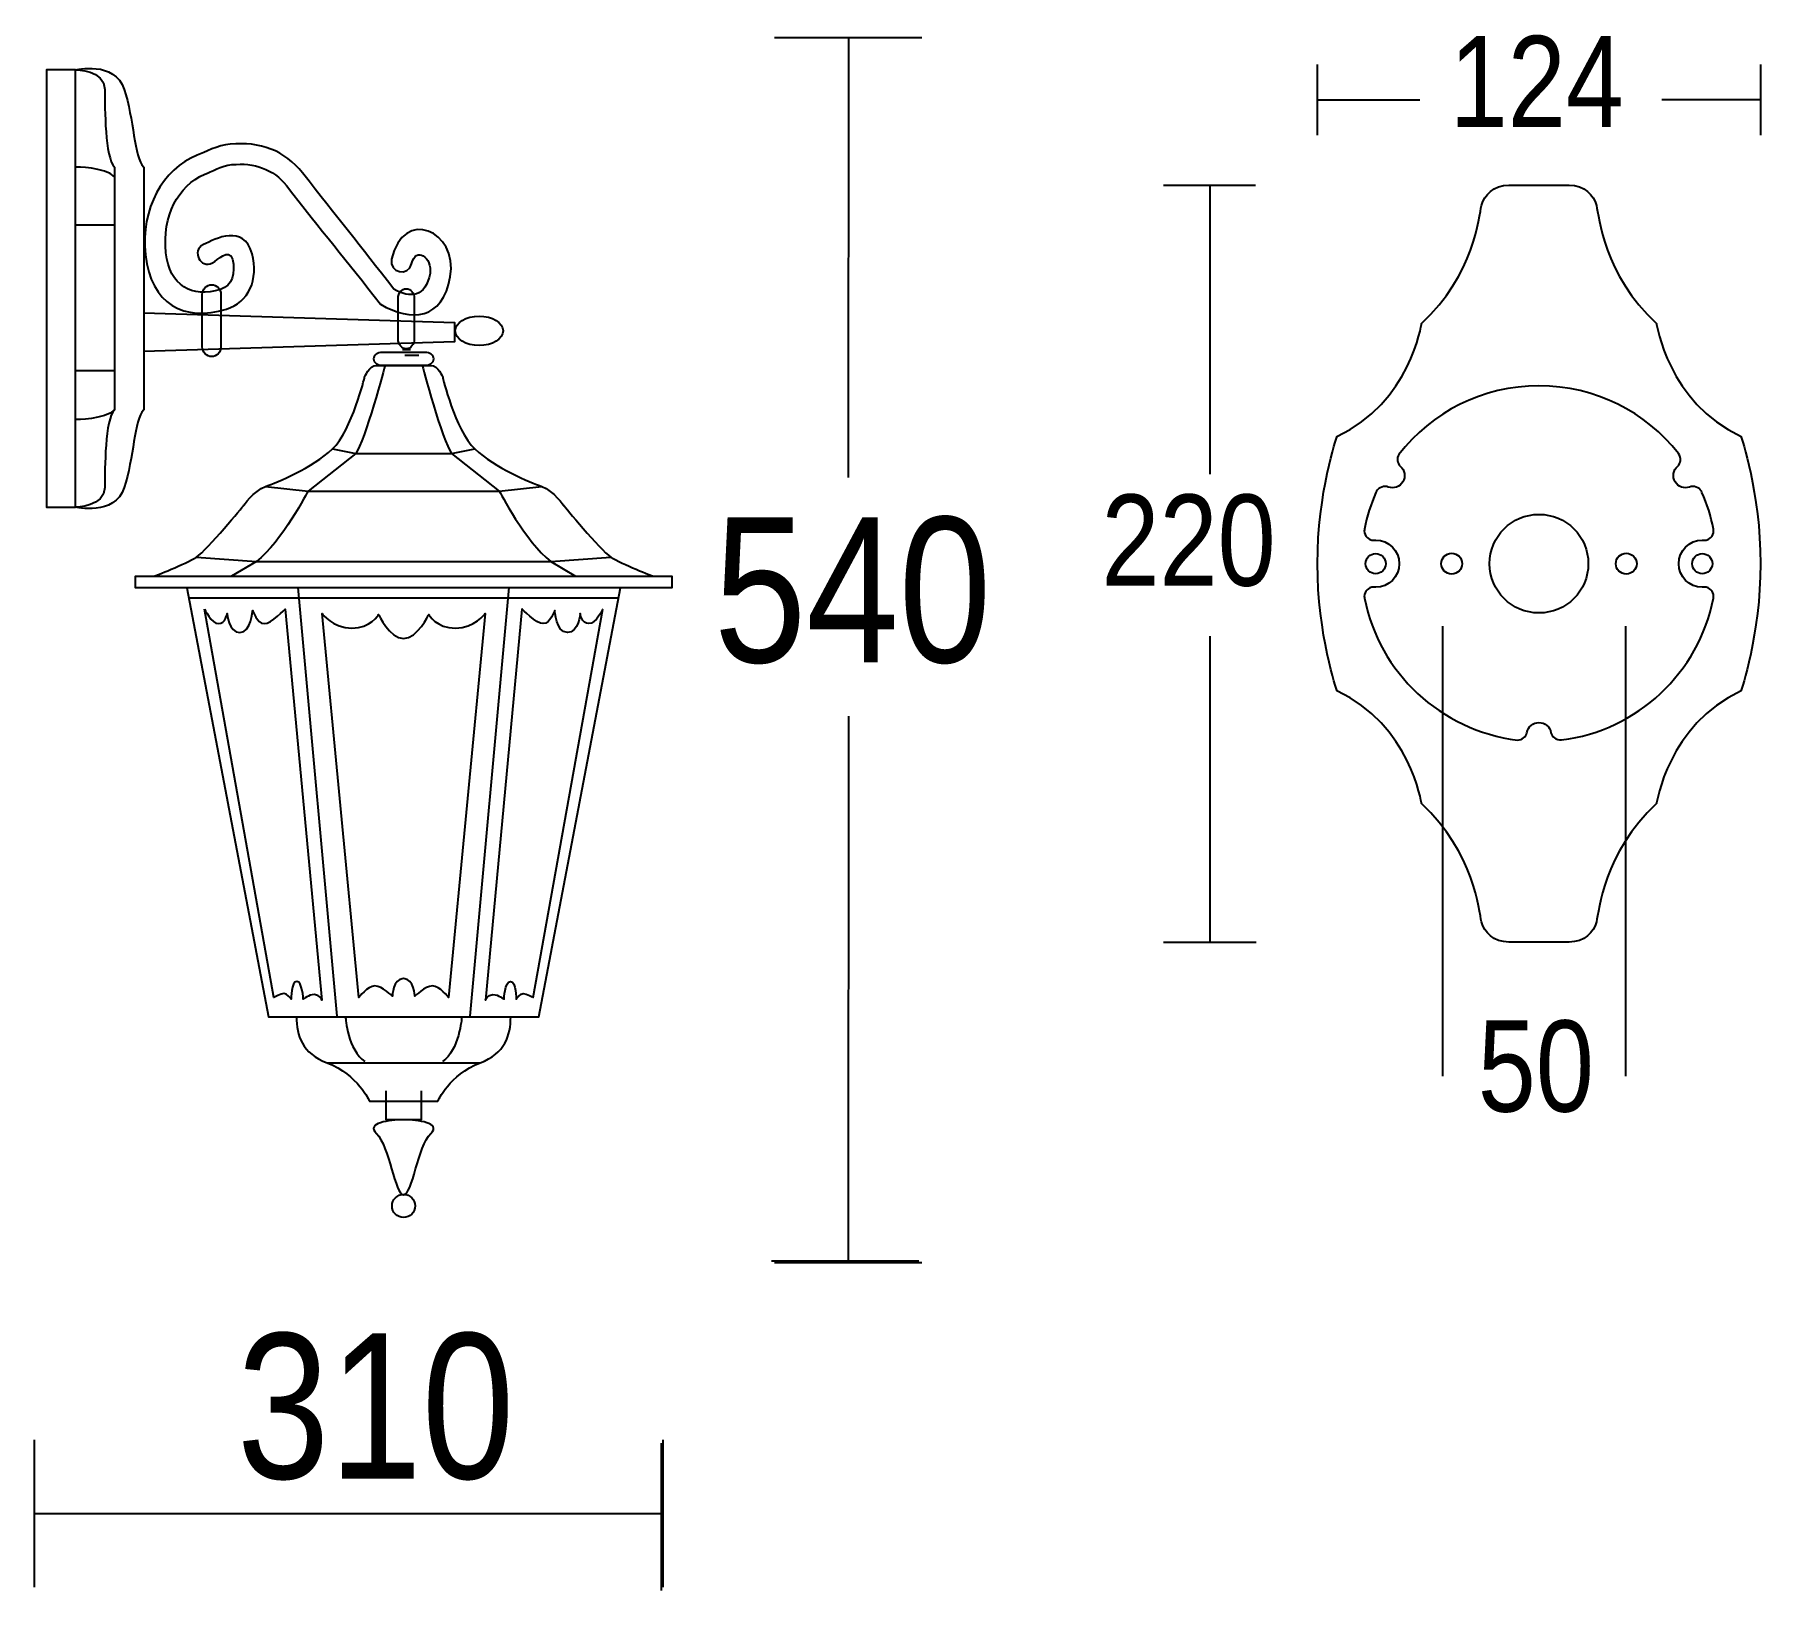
# Model space of a CAD drawing. Extents: x 0 to 166, y 0 to 149.
import ezdxf

# ---------------------------------------------------------------- set-up
doc = ezdxf.new("R2010")
doc.units = 0
doc.layers.add('LIVELLO_1', color=160, linetype='Continuous')
doc.styles.add('STD', font='txt')

# ---------------------------------------------------------------- blocks, each defined once
blk = doc.blocks.new('AI9-BLK1')
at = {"layer": 'LIVELLO_1', "color": 7}
for p, q in [((-11.75, 73.74), (2.39, 73.74)), ((-4.67, 73.74), (-4.68, 31.54)), ((40.32, 64.37), (40.32, 71.14)), ((82.8, 71.14), (82.8, 64.37)), ((40.32, 67.75), (50.14, 67.75)), ((82.8, 67.75), (73.33, 67.75)), ((25.55, 59.56), (34.36, 59.56)), ((30, 59.56), (30, 31.84)), ((-75.04, 55.71), (-78.77, 55.71)), ((-47.43, 43.8), (-47.27, 43.8)), ((-47.27, 43.8), (-47.11, 43.8)), ((-47.21, 43.27), (-46.93, 43.27)), ((-47.11, 43.8), (-46.66, 43.8)), ((-46.93, 43.27), (-46.65, 43.27)), ((-46.65, 43.27), (-45.86, 43.27)), ((-75.04, 41.74), (-78.77, 41.74)), ((-53.69, -20.13), (-57.43, 20.96)), ((-40.94, -20.13), (-37.19, 20.96)), ((52.35, -25.89), (52.35, 17.28)), ((69.89, -25.89), (69.89, 17.28)), ((30, 16.3), (30, -13.03)), ((-4.67, 8.62), (-4.68, -43.78)), ((25.55, -13.03), (34.44, -13.03)), ((-12.05, -43.6), (2.09, -43.6)), ((-11.75, -43.75), (2.39, -43.75)), ((-82.71, -74.91), (-82.71, -60.78)), ((-22.58, -75.22), (-22.58, -61.08)), ((-22.42, -74.91), (-22.42, -60.78)), ((-82.71, -67.84), (-53.51, -67.84)), ((-72.2, -67.84), (-22.4, -67.84))]:
    blk.add_line(p, q, dxfattribs=at)
for points in [[(-78.77, 28.69), (-78.77, 70.62), (-81.56, 70.62), (-81.56, 28.69)], [(-47.43, 43.8), (-47.43, 43.8), (-47.43, 43.8), (-47.43, 43.8)], [(-47.27, 43.8), (-47.27, 43.8), (-47.27, 43.8), (-47.27, 43.8)]]:
    blk.add_lwpolyline(points, close=True, dxfattribs=at)
for points in [[(-72.24, 47.33), (-42.43, 46.4), (-42.43, 44.53), (-72.24, 43.6)], [(-45.64, 43.51), (-47.32, 43.51), (-48.99, 43.51)], [(-54.15, 34.26), (-51.9, 33.83), (-47.32, 33.83), (-42.73, 33.83), (-40.48, 34.26)], [(-60.57, 30.66), (-56.48, 30.23), (-47.32, 30.23), (-38.14, 30.23), (-34.06, 30.66)], [(-67.18, 23.9), (-61.41, 23.48), (-47.32, 23.48), (-33.21, 23.48), (-27.45, 23.9)], [(-71.21, 22.07), (-47.32, 22.07), (-23.42, 22.07)], [(-68.11, 20.95), (-60.29, -20.2), (-47.32, -20.2), (-34.34, -20.2), (-26.51, 20.95)], [(-26.68, 19.94), (-37.27, 19.94), (-47.32, 19.94), (-57.36, 19.94), (-67.95, 19.94)], [(-54.65, -24.62), (-47.32, -24.62), (-39.99, -24.62)], [(-45.64, -27.31), (-45.64, -30.08), (-47.32, -30.08), (-48.99, -30.08), (-48.99, -27.31)]]:
    blk.add_lwpolyline(points, dxfattribs=at)
for centre, radius in [((61.56, 23.26), 4.73), ((45.9, 23.26), 0.968), ((53.19, 23.26), 1), ((69.93, 23.26), 1), ((77.22, 23.26), 0.968), ((-47.32, -38.34), 1.11)]:
    blk.add_circle(centre, radius, dxfattribs=at)
blk.add_ellipse((-40.07, 45.59), major_axis=(2.29, 0), ratio=0.618693, dxfattribs=at)
for points, knots in [([(-78.77, 70.62), (-78.77, 70.62), (-75.04, 71.55), (-74.11, 68.75), (-73.18, 65.96), (-73.18, 62.23), (-72.24, 61.3), (-72.24, 61.3), (-72.24, 51.05), (-72.24, 51.05), (-72.24, 51.05), (-72.24, 38.01), (-72.24, 38.01), (-73.18, 37.08), (-73.18, 33.35), (-74.11, 30.56), (-75.04, 27.76), (-78.77, 28.69), (-78.77, 28.69)], [0, 0, 0, 0, 1, 1, 1, 2, 2, 2, 3, 3, 3, 4, 4, 4, 5, 5, 5, 6, 6, 6, 6]), ([(-78.77, 70.62), (-78.77, 70.62), (-75.97, 70.62), (-75.97, 68.75), (-75.97, 66.89), (-75.97, 62.23), (-75.04, 61.3), (-75.04, 61.3), (-75.04, 48.26), (-75.04, 48.26), (-75.04, 48.26), (-75.04, 38.01), (-75.04, 38.01), (-75.97, 37.08), (-75.97, 32.42), (-75.97, 30.56), (-75.97, 28.69), (-78.77, 28.69), (-78.77, 28.69)], [0, 0, 0, 0, 1, 1, 1, 2, 2, 2, 3, 3, 3, 4, 4, 4, 5, 5, 5, 6, 6, 6, 6]), ([(-48.47, 52.45), (-47.36, 57.5), (-42.1, 55.19), (-42.84, 50.76), (-43.58, 46.61), (-46.57, 46.44), (-49.54, 48.14), (-52.83, 52.41), (-55.19, 55.17), (-58.56, 59.52), (-59.82, 61.13), (-61.67, 61.74), (-63.78, 61.53), (-64.82, 61.45), (-65.77, 60.83), (-66.38, 60.61), (-68.96, 59.51), (-70.47, 56.61), (-70.11, 53.08), (-69.78, 49.91), (-67.6, 48.71), (-64.89, 49.57), (-63.74, 49.91), (-63.4, 51.16), (-63.74, 52.47), (-64.08, 53.6), (-65.16, 52.34), (-65.64, 52.1), (-66.81, 51.51), (-67.69, 53.27), (-66.52, 53.86), (-65.33, 54.45), (-62.67, 55.84), (-61.84, 52.99), (-61.2, 50.53), (-62.17, 48.32), (-64.31, 47.68), (-68.34, 46.41), (-71.58, 48.16), (-72.07, 52.88), (-72.54, 57.4), (-70.42, 61.06), (-67.1, 62.44), (-66.38, 62.71), (-65.19, 63.4), (-63.94, 63.49), (-61.12, 63.77), (-58.7, 62.9), (-57, 60.73), (-53.63, 56.38), (-51.56, 53.87), (-48.27, 49.6), (-46.64, 48.67), (-45.19, 48.83), (-44.78, 51.1), (-44.54, 52.6), (-46.16, 53.74), (-46.55, 52.03), (-46.83, 50.74), (-48.76, 51.16), (-48.47, 52.45)], [0, 0, 0, 0, 1, 1, 1, 2, 2, 2, 3, 3, 3, 4, 4, 4, 5, 5, 5, 6, 6, 6, 7, 7, 7, 8, 8, 8, 9, 9, 9, 10, 10, 10, 11, 11, 11, 12, 12, 12, 13, 13, 13, 14, 14, 14, 15, 15, 15, 16, 16, 16, 17, 17, 17, 18, 18, 18, 19, 19, 19, 20, 20, 20, 20]), ([(82.8, 23.26), (82.8, 30.09), (80.94, 35.45), (80.94, 35.45), (73.92, 38.75), (72.83, 46.28), (72.83, 46.28), (67.75, 51.01), (67.33, 56.6), (67.07, 57.61), (66.82, 58.62), (65.89, 59.56), (64.45, 59.56), (64.45, 59.56), (58.67, 59.56), (58.67, 59.56), (57.23, 59.56), (56.3, 58.62), (56.05, 57.61), (55.8, 56.6), (55.37, 51.01), (50.3, 46.28), (50.3, 46.28), (49.21, 38.75), (42.19, 35.45), (42.19, 35.45), (40.32, 30.09), (40.32, 23.26), (40.32, 16.43), (42.19, 11.07), (42.19, 11.07), (49.21, 7.77), (50.3, 0.25), (50.3, 0.25), (55.37, -4.49), (55.8, -10.07), (56.05, -11.09), (56.3, -12.1), (57.23, -13.03), (58.67, -13.03), (58.67, -13.03), (64.45, -13.03), (64.45, -13.03), (65.89, -13.03), (66.82, -12.1), (67.07, -11.09), (67.33, -10.07), (67.75, -4.49), (72.83, 0.25), (72.83, 0.25), (73.92, 7.77), (80.94, 11.07), (80.94, 11.07), (82.8, 16.43), (82.8, 23.26)], [0, 0, 0, 0, 1, 1, 1, 2, 2, 2, 3, 3, 3, 4, 4, 4, 5, 5, 5, 6, 6, 6, 7, 7, 7, 8, 8, 8, 9, 9, 9, 10, 10, 10, 11, 11, 11, 12, 12, 12, 13, 13, 13, 14, 14, 14, 15, 15, 15, 16, 16, 16, 17, 17, 17, 18, 18, 18, 18]), ([(-65.72, 43.12), (-65.72, 43.12), (-65.72, 43.12), (-65.72, 43.12), (-65.23, 43.12), (-64.83, 43.54), (-64.83, 44.05), (-64.83, 44.05), (-64.83, 49.08), (-64.83, 49.08), (-64.83, 49.59), (-65.23, 50.01), (-65.72, 50.01), (-66.22, 50.01), (-66.62, 49.59), (-66.62, 49.08), (-66.62, 49.08), (-66.62, 44.05), (-66.62, 44.05), (-66.62, 43.54), (-66.22, 43.12), (-65.72, 43.12)], [0, 0, 0, 0, 1, 1, 1, 2, 2, 2, 3, 3, 3, 4, 4, 4, 5, 5, 5, 6, 6, 6, 7, 7, 7, 7]), ([(-65.72, 43.12), (-65.72, 43.12), (-65.72, 43.12), (-65.72, 43.12), (-65.23, 43.12), (-64.83, 43.54), (-64.83, 44.05), (-64.83, 44.05), (-64.83, 49.08), (-64.83, 49.08), (-64.83, 49.59), (-65.23, 50.01), (-65.72, 50.01), (-66.22, 50.01), (-66.62, 49.59), (-66.62, 49.08), (-66.62, 49.08), (-66.62, 44.05), (-66.62, 44.05), (-66.62, 43.54), (-66.22, 43.12), (-65.72, 43.12)], [0, 0, 0, 0, 1, 1, 1, 2, 2, 2, 3, 3, 3, 4, 4, 4, 5, 5, 5, 6, 6, 6, 7, 7, 7, 7]), ([(-47.07, 43.87), (-47.07, 43.87), (-47.07, 43.87), (-47.07, 43.87), (-46.64, 43.87), (-46.29, 44.29), (-46.29, 44.81), (-46.29, 44.81), (-46.29, 48.7), (-46.29, 48.7), (-46.29, 49.22), (-46.64, 49.63), (-47.07, 49.63), (-47.49, 49.63), (-47.84, 49.22), (-47.84, 48.7), (-47.84, 48.7), (-47.84, 44.81), (-47.84, 44.81), (-47.84, 44.29), (-47.49, 43.87), (-47.07, 43.87)], [0, 0, 0, 0, 1, 1, 1, 2, 2, 2, 3, 3, 3, 4, 4, 4, 5, 5, 5, 6, 6, 6, 7, 7, 7, 7]), ([(-47.07, 43.87), (-47.07, 43.87), (-47.07, 43.87), (-47.07, 43.87), (-46.64, 43.87), (-46.29, 44.29), (-46.29, 44.81), (-46.29, 44.81), (-46.29, 48.7), (-46.29, 48.7), (-46.29, 49.22), (-46.64, 49.63), (-47.07, 49.63), (-47.49, 49.63), (-47.84, 49.22), (-47.84, 48.7), (-47.84, 48.7), (-47.84, 44.81), (-47.84, 44.81), (-47.84, 44.29), (-47.49, 43.87), (-47.07, 43.87)], [0, 0, 0, 0, 1, 1, 1, 2, 2, 2, 3, 3, 3, 4, 4, 4, 5, 5, 5, 6, 6, 6, 7, 7, 7, 7]), ([(-47.32, 42.29), (-47.32, 42.29), (-49.37, 42.29), (-49.37, 42.29), (-49.83, 42.29), (-50.2, 42.56), (-50.2, 42.91), (-50.2, 43.24), (-49.83, 43.52), (-49.37, 43.52), (-49.37, 43.52), (-47.32, 43.52), (-47.32, 43.52), (-47.32, 43.52), (-45.26, 43.52), (-45.26, 43.52), (-44.8, 43.52), (-44.43, 43.24), (-44.43, 42.91), (-44.43, 42.56), (-44.8, 42.29), (-45.26, 42.29), (-45.26, 42.29), (-47.32, 42.29), (-47.32, 42.29)], [0, 0, 0, 0, 1, 1, 1, 2, 2, 2, 3, 3, 3, 4, 4, 4, 5, 5, 5, 6, 6, 6, 7, 7, 7, 8, 8, 8, 8]), ([(-47.21, 43.27), (-47.21, 43.27), (-47.21, 43.27), (-47.21, 43.27), (-47.21, 43.27), (-47.21, 43.27), (-47.21, 43.27), (-47.21, 43.27), (-47.21, 43.27), (-47.21, 43.27), (-47.21, 43.27), (-47.21, 43.27), (-47.21, 43.27)], [0, 0, 0, 0, 1, 1, 1, 2, 2, 2, 3, 3, 3, 4, 4, 4, 4]), ([(-46.93, 43.27), (-46.93, 43.27), (-46.93, 43.27), (-46.93, 43.27), (-46.93, 43.27), (-46.93, 43.27), (-46.93, 43.27), (-46.93, 43.27), (-46.93, 43.27), (-46.93, 43.27), (-46.93, 43.27), (-46.93, 43.27), (-46.93, 43.27)], [0, 0, 0, 0, 1, 1, 1, 2, 2, 2, 3, 3, 3, 4, 4, 4, 4]), ([(-47.32, 42.28), (-47.32, 42.28), (-49.93, 42.28), (-49.93, 42.28), (-50.63, 42.28), (-51.06, 41.15), (-51.06, 41.15), (-51.06, 41.15), (-52.24, 36.09), (-54.15, 34.26), (-56.06, 32.43), (-59.45, 31.08), (-60.57, 30.66), (-61.7, 30.23), (-62.68, 28.82), (-62.68, 28.82), (-62.68, 28.82), (-66.12, 24.61), (-67.18, 23.9), (-68.25, 23.2), (-71.21, 22.07), (-71.21, 22.07), (-71.21, 22.07), (-73.04, 22.07), (-73.04, 22.07), (-73.04, 22.07), (-73.04, 20.95), (-73.04, 20.95), (-73.04, 20.95), (-47.32, 20.95), (-47.32, 20.95), (-47.32, 20.95), (-21.59, 20.95), (-21.59, 20.95), (-21.59, 20.95), (-21.59, 22.07), (-21.59, 22.07), (-21.59, 22.07), (-23.42, 22.07), (-23.42, 22.07), (-23.42, 22.07), (-26.37, 23.2), (-27.45, 23.9), (-28.51, 24.61), (-31.94, 28.82), (-31.94, 28.82), (-31.94, 28.82), (-32.93, 30.23), (-34.06, 30.66), (-35.18, 31.08), (-38.56, 32.43), (-40.48, 34.26), (-42.39, 36.09), (-43.57, 41.15), (-43.57, 41.15), (-43.57, 41.15), (-43.99, 42.28), (-44.7, 42.28), (-44.7, 42.28), (-47.32, 42.28), (-47.32, 42.28)], [0, 0, 0, 0, 1, 1, 1, 2, 2, 2, 3, 3, 3, 4, 4, 4, 5, 5, 5, 6, 6, 6, 7, 7, 7, 8, 8, 8, 9, 9, 9, 10, 10, 10, 11, 11, 11, 12, 12, 12, 13, 13, 13, 14, 14, 14, 15, 15, 15, 16, 16, 16, 17, 17, 17, 18, 18, 18, 19, 19, 19, 20, 20, 20, 20]), ([(-49.09, 42.28), (-49.09, 42.28), (-51.06, 34.96), (-51.9, 33.83), (-51.9, 33.83), (-56.48, 30.23), (-56.48, 30.23), (-56.48, 30.23), (-59.03, 25.31), (-61.41, 23.48), (-61.41, 23.48), (-63.81, 22.07), (-63.81, 22.07)], [0, 0, 0, 0, 1, 1, 1, 2, 2, 2, 3, 3, 3, 4, 4, 4, 4]), ([(-45.54, 42.28), (-45.54, 42.28), (-43.57, 34.96), (-42.73, 33.83), (-42.73, 33.83), (-38.14, 30.23), (-38.14, 30.23), (-38.14, 30.23), (-35.61, 25.31), (-33.21, 23.48), (-33.21, 23.48), (-30.82, 22.07), (-30.82, 22.07)], [0, 0, 0, 0, 1, 1, 1, 2, 2, 2, 3, 3, 3, 4, 4, 4, 4]), ([(61.56, 8.03), (60.98, 8.03), (60.5, 7.61), (60.41, 7.05), (60.31, 6.64), (59.94, 6.34), (59.5, 6.34), (52.1, 7.27), (46.24, 12.81), (44.83, 19.94), (44.82, 20), (44.81, 20.06), (44.81, 20.12), (44.81, 20.61), (45.21, 21.01), (45.7, 21.01), (45.7, 21.01), (45.9, 21), (45.9, 21), (47.15, 21), (48.16, 22.01), (48.16, 23.26), (48.16, 24.51), (47.15, 25.52), (45.9, 25.52), (45.83, 25.52), (45.76, 25.52), (45.7, 25.51), (45.21, 25.51), (44.81, 25.91), (44.81, 26.4), (44.81, 26.46), (44.82, 26.52), (44.83, 26.58), (45.07, 27.8), (45.44, 28.98), (45.93, 30.09), (45.93, 30.09), (45.99, 30.21), (45.99, 30.21), (46.23, 30.6), (46.7, 30.76), (47.11, 30.61), (47.63, 30.43), (48.22, 30.62), (48.5, 31.11), (48.81, 31.61), (48.69, 32.24), (48.26, 32.6), (47.96, 32.9), (47.89, 33.37), (48.12, 33.74), (51.3, 37.79), (56.13, 40.32), (61.56, 40.32), (66.99, 40.32), (71.82, 37.78), (74.95, 33.83), (75.23, 33.37), (75.16, 32.9), (74.86, 32.6), (74.44, 32.24), (74.32, 31.61), (74.62, 31.11), (74.91, 30.63), (75.49, 30.43), (76, 30.61), (76.43, 30.76), (76.9, 30.6), (77.13, 30.21), (77.13, 30.21), (77.19, 30.09), (77.19, 30.09), (77.68, 28.98), (78.05, 27.8), (78.29, 26.58), (78.31, 26.52), (78.31, 26.46), (78.31, 26.4), (78.31, 25.91), (77.91, 25.51), (77.43, 25.51), (77.36, 25.52), (77.29, 25.52), (77.22, 25.52), (75.98, 25.52), (74.96, 24.51), (74.96, 23.26), (74.96, 22.01), (75.98, 21), (77.22, 21), (77.22, 21), (77.43, 21.01), (77.43, 21.01), (77.91, 21.01), (78.31, 20.61), (78.31, 20.12), (78.31, 20.06), (78.31, 20), (78.29, 19.94), (76.88, 12.81), (71.02, 7.27), (63.73, 6.35), (63.18, 6.34), (62.81, 6.64), (62.71, 7.05), (62.62, 7.61), (62.14, 8.03), (61.56, 8.03)], [0, 0, 0, 0, 1, 1, 1, 2, 2, 2, 3, 3, 3, 4, 4, 4, 5, 5, 5, 6, 6, 6, 7, 7, 7, 8, 8, 8, 9, 9, 9, 10, 10, 10, 11, 11, 11, 12, 12, 12, 13, 13, 13, 14, 14, 14, 15, 15, 15, 16, 16, 16, 17, 17, 17, 18, 18, 18, 19, 19, 19, 20, 20, 20, 21, 21, 21, 22, 22, 22, 23, 23, 23, 24, 24, 24, 25, 25, 25, 26, 26, 26, 27, 27, 27, 28, 28, 28, 29, 29, 29, 30, 30, 30, 31, 31, 31, 32, 32, 32, 33, 33, 33, 34, 34, 34, 35, 35, 35, 36, 36, 36, 36]), ([(-66.42, 18.91), (-66.42, 18.91), (-59.75, -18.36), (-59.75, -18.36), (-59.75, -18.36), (-59.06, -17.95), (-58.79, -17.95), (-58.52, -17.95), (-58.11, -18.51), (-58.11, -18.51), (-58.11, -18.51), (-58.11, -16.82), (-57.56, -16.82), (-57.02, -16.82), (-56.94, -18.51), (-56.94, -18.51), (-56.94, -18.51), (-56.42, -18.07), (-55.88, -18.07), (-55.33, -18.07), (-55.16, -18.59), (-55.16, -18.59), (-55.16, -18.59), (-58.66, 18.91), (-58.66, 18.91), (-58.66, 18.91), (-60.02, 17.51), (-60.7, 17.51), (-61.38, 17.51), (-61.79, 18.77), (-61.79, 18.77), (-61.79, 18.77), (-61.93, 16.66), (-63.02, 16.66), (-64.11, 16.66), (-64.24, 18.49), (-64.24, 18.49), (-64.24, 18.49), (-64.38, 17.51), (-65.06, 17.51), (-65.75, 17.51), (-66.42, 18.91), (-66.42, 18.91)], [0, 0, 0, 0, 1, 1, 1, 2, 2, 2, 3, 3, 3, 4, 4, 4, 5, 5, 5, 6, 6, 6, 7, 7, 7, 8, 8, 8, 9, 9, 9, 10, 10, 10, 11, 11, 11, 12, 12, 12, 13, 13, 13, 14, 14, 14, 14]), ([(-47.32, 16.08), (-48.63, 16.08), (-49.72, 18.39), (-49.72, 18.39), (-49.72, 18.39), (-50.47, 17.07), (-52.29, 17.07), (-54.12, 17.07), (-55.14, 18.47), (-55.14, 18.47), (-55.14, 18.47), (-51.62, -18.36), (-51.62, -18.36), (-51.62, -18.36), (-50.78, -17.24), (-50.08, -17.24), (-49.37, -17.24), (-48.39, -18.23), (-48.39, -18.23), (-48.39, -18.23), (-48.36, -16.54), (-47.32, -16.54), (-46.28, -16.54), (-46.24, -18.23), (-46.24, -18.23), (-46.24, -18.23), (-45.26, -17.24), (-44.55, -17.24), (-43.85, -17.24), (-43.01, -18.36), (-43.01, -18.36), (-43.01, -18.36), (-39.49, 18.47), (-39.49, 18.47), (-39.49, 18.47), (-40.51, 17.07), (-42.34, 17.07), (-44.16, 17.07), (-44.91, 18.39), (-44.91, 18.39), (-44.91, 18.39), (-45.99, 16.08), (-47.32, 16.08)], [0, 0, 0, 0, 1, 1, 1, 2, 2, 2, 3, 3, 3, 4, 4, 4, 5, 5, 5, 6, 6, 6, 7, 7, 7, 8, 8, 8, 9, 9, 9, 10, 10, 10, 11, 11, 11, 12, 12, 12, 13, 13, 13, 14, 14, 14, 14]), ([(-28.2, 18.91), (-28.2, 18.91), (-34.88, -18.36), (-34.88, -18.36), (-34.88, -18.36), (-35.57, -17.95), (-35.84, -17.95), (-36.11, -17.95), (-36.52, -18.51), (-36.52, -18.51), (-36.52, -18.51), (-36.52, -16.82), (-37.07, -16.82), (-37.61, -16.82), (-37.69, -18.51), (-37.69, -18.51), (-37.69, -18.51), (-38.21, -18.07), (-38.75, -18.07), (-39.3, -18.07), (-39.46, -18.59), (-39.46, -18.59), (-39.46, -18.59), (-35.97, 18.91), (-35.97, 18.91), (-35.97, 18.91), (-34.61, 17.51), (-33.92, 17.51), (-33.25, 17.51), (-32.83, 18.77), (-32.83, 18.77), (-32.83, 18.77), (-32.7, 16.66), (-31.61, 16.66), (-30.52, 16.66), (-30.39, 18.49), (-30.39, 18.49), (-30.39, 18.49), (-30.25, 17.51), (-29.56, 17.51), (-28.88, 17.51), (-28.2, 18.91), (-28.2, 18.91)], [0, 0, 0, 0, 1, 1, 1, 2, 2, 2, 3, 3, 3, 4, 4, 4, 5, 5, 5, 6, 6, 6, 7, 7, 7, 8, 8, 8, 9, 9, 9, 10, 10, 10, 11, 11, 11, 12, 12, 12, 13, 13, 13, 14, 14, 14, 14]), ([(-57.58, -20.2), (-57.58, -21.97), (-57.05, -23.71), (-54.65, -24.62), (-51.71, -25.72), (-50.6, -28.29), (-50.6, -28.29), (-50.6, -28.29), (-47.32, -28.29), (-47.32, -28.29), (-47.32, -28.29), (-44.03, -28.29), (-44.03, -28.29), (-44.03, -28.29), (-42.92, -25.72), (-39.99, -24.62), (-37.57, -23.71), (-37.05, -21.97), (-37.05, -20.2)], [0, 0, 0, 0, 1, 1, 1, 2, 2, 2, 3, 3, 3, 4, 4, 4, 5, 5, 5, 6, 6, 6, 6]), ([(-44.7, -31.39), (-45.97, -32.63), (-46.46, -37.27), (-47.32, -37.27), (-48.17, -37.27), (-48.66, -32.63), (-49.93, -31.39), (-50.97, -30.38), (-48.69, -30.08), (-47.32, -30.08), (-45.94, -30.08), (-43.66, -30.38), (-44.7, -31.39)], [0, 0, 0, 0, 1, 1, 1, 2, 2, 2, 3, 3, 3, 4, 4, 4, 4])]:
    blk.add_open_spline(points, degree=3, knots=knots, dxfattribs=at)
for points in [[(-75.04, 60.37), (-75.97, 61.3), (-78.77, 61.3), (-78.77, 61.3)], [(-75.04, 38.01), (-75.97, 37.08), (-78.77, 37.08), (-78.77, 37.08)], [(-52.88, -20.28), (-52.88, -20.28), (-52.66, -23.44), (-51.04, -24.47)], [(-41.75, -20.28), (-41.75, -20.28), (-41.97, -23.44), (-43.59, -24.47)]]:
    blk.add_open_spline(points, degree=3, dxfattribs=at)
at = {"layer": 'LIVELLO_1', "color": 7, "attachment_point": 1, "style": 'STD'}
for s, insert, char_height in [('\\fArial Narrow|b0|i0;\\H8.7445;\\C7;124', (52.99, 73.88), 8.7445), ('\\fArial Narrow|b0|i0;\\H8.7445;\\C7;220', (19.6, 29.89), 8.7445), ('\\fArial Narrow|b0|i0;\\H13.9194;\\C7;540', (-17.57, 27.72), 13.9194), ('\\fArial Narrow|b0|i0;\\H8.7445;\\C7;50', (55.69, -20.55), 8.7445), ('\\fArial Narrow|b0|i0;\\H13.9194;\\C7;310', (-63.3, -50.56), 13.9194)]:
    blk.add_mtext(s, dxfattribs=dict(at, insert=insert, char_height=char_height))

msp = doc.modelspace()

# ---------------------------------------------------------------- block references
at = {"layer": 'LIVELLO_1', "color": 7}
msp.add_blockref('AI9-BLK1', (83.079856, 75.219612), dxfattribs=at)

doc.saveas('drawing.dxf')
